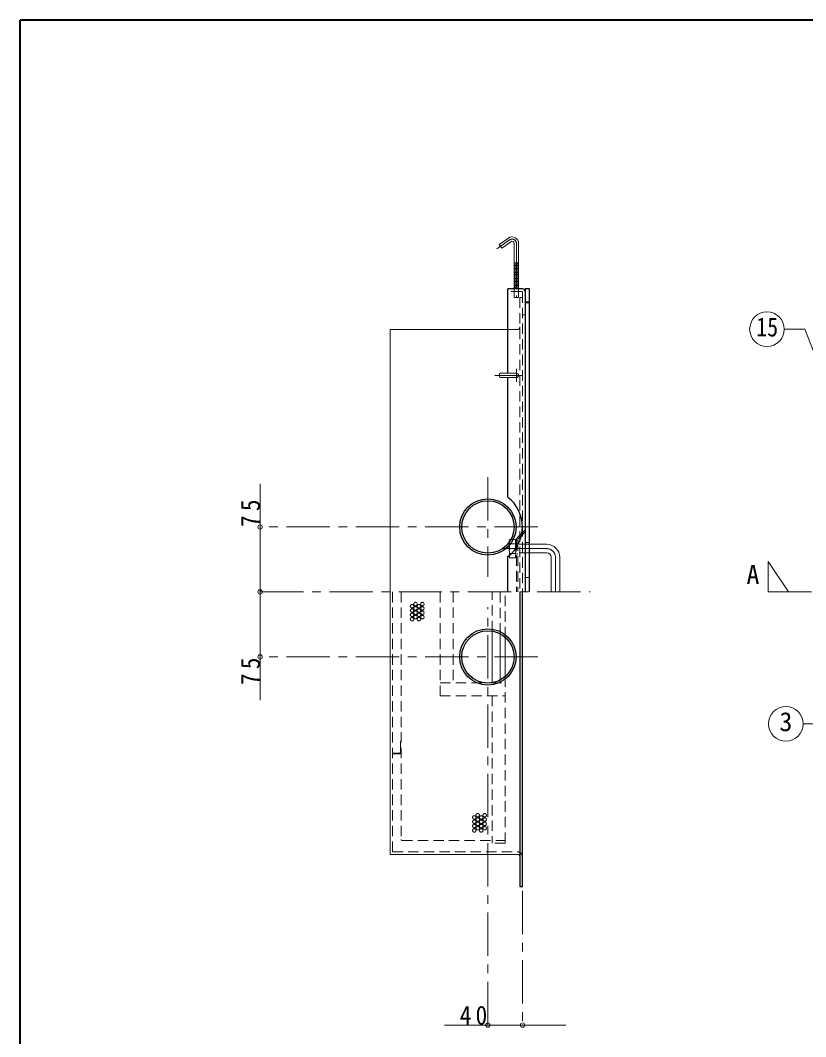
# Model space of a CAD drawing. Units: millimetres at full size, sheet at 1:10; details may follow other scales. Extents: x -2125 to 1925, y -1405 to 1405.
# Drawn here: x -2125 to -1218, y 232 to 1405 of the extents above; entities that cross this region are included whole.
import ezdxf
from ezdxf.enums import TextEntityAlignment as Align

# ---------------------------------------------------------------- set-up
doc = ezdxf.new("R2010")
doc.units = ezdxf.units.MM
doc.header["$LTSCALE"] = 10
doc.header["$PDMODE"] = 32
doc.header["$PDSIZE"] = 5
doc.linetypes.add('CHAIN1', pattern=[8, 5, -1, 1, -1])
doc.linetypes.add('DASHED1', pattern=[1.8, 1.2, -0.6])
doc.layers.add('0-A', color=4, linetype='Continuous', lineweight=9)
doc.styles.add('ＭＳ ゴシック', font='')
doc.styles.get('ＭＳ ゴシック').set_extended_font_data('MS Gothic')

msp = doc.modelspace()

# ---------------------------------------------------------------- linework, layer by layer
at = {"layer": '0-A', "color": 1, "lineweight": 40}
for p in [(-2124.8, -1404.98), (1925.2, 1405.02)]:
    msp.add_line(p, (-2124.8, 1405.02), dxfattribs=at)
at = {"layer": '0-A', "linetype": 'CHAIN1'}
for p, q in [((-1559.66, 1151.51), (-1574.39, 1141.2)), ((-1551.8, 1147.41), (-1551.8, 1085.12)), ((-1551.8, 987.52), (-1551.8, 1002.52)), ((-1544.3, 995.02), (-1576.73, 995.02)), ((-1584.8, 877.52), (-1584.8, 762.52)), ((-1527.3, 820.02), (-1844.8, 820.02)), ((-1516.8, 795.02), (-1570.3, 795.02)), ((-1506.8, 745.02), (-1506.8, 785.02)), ((-1237.8, 745.02), (-1261.13, 780.02)), ((-1261.13, 780.02), (-1261.13, 745.02)), ((-1847.8, 745.02), (-1466.8, 745.02)), ((-1261.13, 745.02), (817.2, 745.02)), ((-1584.8, 245.02), (-1584.8, 727.52)), ((-1527.3, 670.02), (-1844.8, 670.02)), ((-1544.8, 400.02), (-1544.8, 245.02))]:
    msp.add_line(p, q, dxfattribs=at)
at = {"layer": '0-A', "color": 7, "lineweight": 18}
for p, q in [((-1561.1, 1153.56), (-1571.73, 1146.11)), ((-1568.86, 1142.02), (-1571.73, 1146.11)), ((-1558.23, 1149.46), (-1568.86, 1142.02)), ((-1554.3, 1147.41), (-1554.3, 1095.02)), ((-1549.3, 1147.41), (-1549.3, 1095.02)), ((-1218.93, 1048.42), (-1242.46, 1048.42)), ((-1198.76, 997.26), (-1218.93, 1048.42)), ((-1551.8, 997.52), (-1570.29, 997.52)), ((-1551.8, 992.52), (-1570.29, 992.52)), ((-1536.8, 800.02), (-1516.8, 800.02)), ((-1536.8, 790.02), (-1516.8, 790.02)), ((-1511.8, 745.02), (-1511.8, 785.02)), ((-1501.8, 745.02), (-1501.8, 785.02)), ((-1697.8, 442.02), (-1697.8, 745.02)), ((-1570.8, 696.83), (-1570.8, 643.2)), ((-1564.8, 692.71), (-1564.8, 647.32)), ((-1180.01, 592.66), (-1220.62, 592.66)), ((-1550.8, 442.02), (-1697.8, 442.02))]:
    msp.add_line(p, q, dxfattribs=at)
at = {"layer": '0-A'}
for p, q in [((-1554.3, 1124.92), (-1549.3, 1124.92)), ((-1549.3, 1124.05), (-1554.3, 1124.46)), ((-1549.3, 1123.04), (-1554.3, 1123.45)), ((-1549.3, 1122.04), (-1554.3, 1122.45)), ((-1549.3, 1121.04), (-1554.3, 1121.45)), ((-1549.3, 1120.03), (-1554.3, 1120.44)), ((-1549.3, 1119.03), (-1554.3, 1119.44)), ((-1549.3, 1118.03), (-1554.3, 1118.44)), ((-1549.3, 1117.02), (-1554.3, 1117.43)), ((-1549.3, 1116.02), (-1554.3, 1116.43)), ((-1549.3, 1115.02), (-1554.3, 1115.43)), ((-1549.3, 1114.01), (-1554.3, 1114.42)), ((-1549.3, 1113.01), (-1554.3, 1113.42)), ((-1549.3, 1112.01), (-1554.3, 1112.42)), ((-1549.3, 1111), (-1554.3, 1111.41)), ((-1549.3, 1110), (-1554.3, 1110.41)), ((-1549.3, 1109), (-1554.3, 1109.41)), ((-1549.3, 1107.99), (-1554.3, 1108.4)), ((-1549.3, 1106.99), (-1554.3, 1107.4)), ((-1549.3, 1105.99), (-1554.3, 1106.4)), ((-1549.3, 1104.98), (-1554.3, 1105.39)), ((-1549.3, 1103.98), (-1554.3, 1104.39)), ((-1549.3, 1102.98), (-1554.3, 1103.39)), ((-1549.3, 1101.97), (-1554.3, 1102.38)), ((-1549.3, 1100.97), (-1554.3, 1101.38)), ((-1549.3, 1099.97), (-1554.3, 1100.38)), ((-1549.3, 1098.96), (-1554.3, 1099.37)), ((-1549.3, 1097.96), (-1554.3, 1098.37)), ((-1549.3, 1096.96), (-1554.3, 1097.37)), ((-1549.3, 1095.95), (-1554.3, 1096.36)), ((-1550.13, 1095.02), (-1554.3, 1095.36)), ((-1697.8, 745.02), (-1697.8, 1048.02)), ((-1697.8, 1048.02), (-1561.8, 1048.02)), ((-1579.8, 699.85), (-1579.8, 640.18)), ((-1588.68, 640.02), (-1580.92, 640.02)), ((-1494.8, 245.02), (-1634.8, 245.02))]:
    msp.add_line(p, q, dxfattribs=at)
at = {"layer": '0-A', "color": 5, "lineweight": 25}
for p, q in [((-1544.8, 1095.02), (-1561.8, 1095.02)), ((-1561.8, 997.52), (-1561.8, 1095.02)), ((-1536.8, 1095.02), (-1541.8, 1095.02)), ((-1541.8, 1095.02), (-1541.8, 745.02)), ((-1536.8, 745.02), (-1536.8, 1095.02)), ((-1561.8, 854.27), (-1561.8, 992.52)), ((-1561.8, 745.02), (-1561.8, 785.77)), ((-1547.8, 745.02), (-1547.8, 405.02)), ((-1544.8, 405.02), (-1544.8, 745.02)), ((-1547.8, 405.02), (-1544.8, 405.02))]:
    msp.add_line(p, q, dxfattribs=at)
at = {"layer": '0-A', "color": 7, "linetype": 'DASHED1', "lineweight": 18}
for p, q in [((-1545.8, 1092.02), (-1561.8, 1092.02)), ((-1544.8, 1091.02), (-1544.8, 745.02)), ((-1536.8, 1080.02), (-1541.8, 1080.02)), ((-1541.8, 1065.02), (-1544.8, 1065.02))]:
    msp.add_line(p, q, dxfattribs=at)
at = {"layer": '0-A', "linetype": 'DASHED1'}
for p, q in [((-1554.3, 1095.02), (-1554.3, 1085.02)), ((-1549.3, 1095.02), (-1549.3, 1085.02)), ((-1549.3, 1085.02), (-1554.3, 1085.02)), ((-1544.8, 1085.02), (-1547.8, 1085.02)), ((-1547.8, 1085.02), (-1547.8, 745.02)), ((-1537.3, 1079.02), (-1541.8, 1079.02)), ((-1537.3, 1079.02), (-1537.3, 745.02)), ((-1561.8, 1048.02), (-1550.8, 1048.02)), ((-1550.92, 807.4), (-1541.8, 816.52)), ((-1549.42, 806.78), (-1541.8, 814.4)), ((-1559.8, 805.52), (-1560.3, 804.02)), ((-1560.3, 804.02), (-1560.3, 786.02)), ((-1560.3, 804.02), (-1559.8, 800.52)), ((-1552.8, 805.52), (-1559.8, 805.52)), ((-1559.8, 805.52), (-1559.8, 784.52)), ((-1552.8, 800.52), (-1559.8, 800.52)), ((-1552.8, 805.52), (-1552.8, 784.52)), ((-1552.3, 804.02), (-1552.3, 786.02)), ((-1536.8, 800.02), (-1552.3, 800.02)), ((-1551.8, 805.28), (-1551.8, 745.02)), ((-1550.3, 801.02), (-1551.8, 801.02)), ((-1550.3, 804.65), (-1550.3, 745.02)), ((-1537.3, 802.02), (-1541.8, 802.02)), ((-1552.8, 789.52), (-1559.8, 789.52)), ((-1552.3, 795.02), (-1552.8, 789.52)), ((-1552.8, 789.52), (-1552.3, 786.02)), ((-1536.8, 790.02), (-1552.3, 790.02)), ((-1550.3, 789.02), (-1551.8, 789.02)), ((-1559.8, 784.52), (-1560.3, 786.02)), ((-1552.8, 784.52), (-1559.8, 784.52)), ((-1552.3, 786.02), (-1552.8, 784.52)), ((-1537.3, 761.6), (-1541.8, 761.6)), ((-1694.8, 745.02), (-1694.8, 442.02)), ((-1684.8, 745.02), (-1684.8, 459.02)), ((-1639.8, 745.02), (-1639.8, 625.02)), ((-1624.8, 745.02), (-1624.8, 640.02)), ((-1579.8, 699.85), (-1579.8, 745.02)), ((-1570.8, 696.83), (-1570.8, 745.02)), ((-1564.8, 692.71), (-1564.8, 745.02)), ((-1564.8, 647.32), (-1564.8, 455.02)), ((-1639.8, 640.02), (-1588.68, 640.02)), ((-1580.92, 640.02), (-1564.8, 640.02)), ((-1579.8, 640.18), (-1579.8, 640.02)), ((-1570.8, 643.2), (-1570.8, 640.02)), ((-1639.8, 625.02), (-1564.8, 625.02)), ((-1579.8, 625.02), (-1579.8, 455.02)), ((-1684.8, 573.02), (-1685.8, 573.02)), ((-1685.8, 560.02), (-1685.8, 573.02)), ((-1686.8, 559.02), (-1694.8, 559.02)), ((-1686.8, 558.02), (-1694.8, 558.02)), ((-1683.8, 458.02), (-1564.8, 458.02)), ((-1564.8, 455.02), (-1579.8, 455.02)), ((-1694.8, 445.02), (-1550.8, 445.02))]:
    msp.add_line(p, q, dxfattribs=at)
at = {"layer": '0-A'}
msp.add_lwpolyline([(-1847.8, 870.02), (-1847.8, 745.02), (-1847.8, 620.02)], dxfattribs=at)
at = {"layer": '0-A', "linetype": 'DASHED1'}
for points in [[(-1559.8, 800.52), (-1560.3, 795.02), (-1559.8, 789.52), (-1560.3, 786.02)], [(-1552.8, 805.52), (-1552.3, 804.02), (-1552.8, 800.52), (-1552.3, 795.02)]]:
    msp.add_lwpolyline(points, dxfattribs=at)
at = {"layer": '0-A', "color": 7, "lineweight": 18}
for centre in [(-1262.46, 1048.42), (-1240.62, 592.66)]:
    msp.add_circle(centre, 20, dxfattribs=at)
at = {"layer": '0-A', "color": 5, "lineweight": 25}
for centre, radius in [((-1584.8, 820.02), 32.5), ((-1584.8, 820.02), 30.25), ((-1584.8, 670.02), 32.5), ((-1584.8, 670.02), 30.25)]:
    msp.add_circle(centre, radius, dxfattribs=at)
at = {"layer": '0-A', "linetype": 'DASHED1'}
for centre in [(-1672.4, 728.56), (-1668.4, 731.06), (-1668.4, 726.06), (-1664.4, 728.56), (-1660.4, 731.06), (-1660.4, 726.06), (-1672.4, 723.56), (-1672.4, 718.56), (-1668.4, 721.06), (-1668.4, 716.06), (-1664.4, 723.56), (-1664.4, 718.56), (-1660.4, 721.06), (-1660.4, 716.06), (-1672.4, 713.56), (-1664.4, 713.56), (-1600.5, 484.7), (-1600.5, 479.7), (-1596.5, 487.2), (-1596.5, 482.2), (-1592.5, 484.7), (-1592.5, 479.7), (-1588.5, 487.2), (-1588.5, 482.2), (-1600.5, 474.7), (-1600.5, 469.7), (-1596.5, 477.2), (-1596.5, 472.2), (-1592.5, 474.7), (-1592.5, 469.7), (-1588.5, 477.2), (-1588.5, 472.2)]:
    msp.add_circle(centre, 2, dxfattribs=at)
at = {"layer": '0-A', "color": 7, "lineweight": 18}
for centre, radius, start, end in [((-1556.8, 1147.41), 7.5, 0, 125), ((-1556.8, 1147.41), 2.5, 0, 125), ((-1551.8, 995.02), 2.5, 270, 90), ((-1516.8, 785.02), 15, 0, 90), ((-1516.8, 785.02), 5, 0, 90), ((-1550.8, 439.02), 3, 0, 90)]:
    msp.add_arc(centre, radius, start, end, dxfattribs=at)
at = {"layer": '0-A', "linetype": 'CHAIN1'}
for centre, radius, end in [((-1556.8, 1147.41), 5, 125), ((-1516.8, 785.02), 10, 90)]:
    msp.add_arc(centre, radius, 0, end, dxfattribs=at)
at = {"layer": '0-A', "color": 7, "linetype": 'DASHED1', "lineweight": 18}
msp.add_arc((-1545.8, 1091.02), 1, 0, 90, dxfattribs=at)
at = {"layer": '0-A', "color": 5, "lineweight": 25}
for centre, radius, start, end in [((-1544.8, 1092.02), 3, 0, 90), ((-1587.8, 820.02), 43, 307.20374, 52.79626)]:
    msp.add_arc(centre, radius, start, end, dxfattribs=at)
at = {"layer": '0-A', "linetype": 'DASHED1'}
for centre, radius, start, end in [((-1550.8, 1051.02), 3, 270, 0), ((-1548.8, 805.28), 3, 135, 180), ((-1547.3, 804.65), 3, 135, 180), ((-1686.8, 560.02), 1, 270, 0), ((-1686.8, 560.02), 2, 270, 0), ((-1683.8, 459.02), 1, 180, 270), ((-1550.8, 439.02), 6, 0, 90)]:
    msp.add_arc(centre, radius, start, end, dxfattribs=at)
at = {"layer": '0-A', "color": 7, "lineweight": 18}
msp.add_ellipse((-1570.28, 995.02), major_axis=(0, -2.5), ratio=0.57, start_param=3.1415927, end_param=6.2831853, dxfattribs=at)
at = {"layer": '0-A'}
for p in [(-1847.8, 820.02), (-1847.8, 745.02), (-1847.8, 670.02), (-1584.8, 245.02), (-1544.8, 245.02)]:
    msp.add_point(p, dxfattribs=at)

# ---------------------------------------------------------------- texts
at = {"layer": '0-A', "color": 7, "style": 'ＭＳ ゴシック', "width": 0.85}
msp.add_text('15', height=21.99, dxfattribs=at).set_placement((-1274.96, 1033.42), align=Align.BOTTOM_LEFT)
at = {"layer": '0-A', "color": 7, "style": 'ＭＳ ゴシック'}
for s, p in [('A', (-1286.13, 747.52)), ('3', (-1248.12, 577.66))]:
    msp.add_text(s, height=21.99, dxfattribs=at).set_placement(p, align=Align.BOTTOM_LEFT)
at = {"layer": '0-A', "color": 7, "char_height": 21.99, "attachment_point": 7, "rotation": 90, "style": 'ＭＳ ゴシック'}
for insert in [(-1847.8, 820.02), (-1847.8, 637.52)]:
    msp.add_mtext('\\T1.36;\\W0.9;75', dxfattribs=dict(at, insert=insert))
at = {"layer": '0-A', "color": 7, "insert": (-1617.3, 245.02), "char_height": 21.99, "attachment_point": 7, "style": 'ＭＳ ゴシック'}
msp.add_mtext('\\T1.36;\\W0.9;40', dxfattribs=at)

doc.saveas('drawing.dxf')
